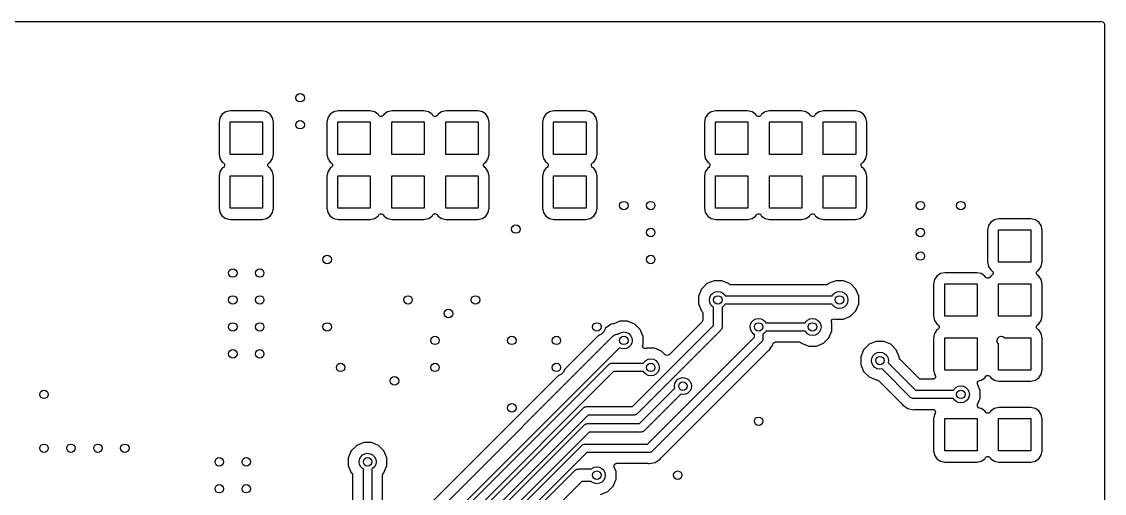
# Model space of a CAD drawing. Extents: x 0.03 to 3.17, y 0.03 to 3.97.
# Drawn here: x 1.159 to 3.166, y 3.091 to 3.966 of the extents above; entities that cross this region are included whole.
import ezdxf

# ---------------------------------------------------------------- set-up
doc = ezdxf.new("R2010")
doc.units = 0
doc.header["$MEASUREMENT"] = 0
doc.layers.add('BLACK', color=7, linetype='CONTINUOUS')

msp = doc.modelspace()

# ---------------------------------------------------------------- linework, layer by layer
at = {"layer": 'BLACK', "linetype": 'CONTINUOUS'}
for p, q in [((0.038937, 3.96606), (3.16106, 3.96606)), ((3.16106, 3.96606), (3.16298, 3.96568)), ((3.16298, 3.96568), (3.1646, 3.9646)), ((3.1646, 3.9646), (3.16568, 3.96298)), ((3.16568, 3.96298), (3.16606, 3.96106)), ((3.16606, 3.96106), (3.16606, 0.038937)), ((1.53058, 3.79442), (1.52616, 3.7878)), ((1.5372, 3.79884), (1.53058, 3.79442)), ((1.54549, 3.80049), (1.5372, 3.79884)), ((1.60451, 3.80049), (1.54549, 3.80049)), ((1.6128, 3.79884), (1.60451, 3.80049)), ((1.61942, 3.79442), (1.6128, 3.79884)), ((1.62384, 3.7878), (1.61942, 3.79442)), ((1.73058, 3.79442), (1.72616, 3.7878)), ((1.7372, 3.79884), (1.73058, 3.79442)), ((1.74549, 3.80049), (1.7372, 3.79884)), ((1.80451, 3.80049), (1.74549, 3.80049)), ((1.8128, 3.79884), (1.80451, 3.80049)), ((1.81942, 3.79442), (1.8128, 3.79884)), ((1.82084, 3.79229), (1.81942, 3.79442)), ((1.83058, 3.79442), (1.82916, 3.79229)), ((1.8372, 3.79884), (1.83058, 3.79442)), ((1.84549, 3.80049), (1.8372, 3.79884)), ((1.90451, 3.80049), (1.84549, 3.80049)), ((1.9128, 3.79884), (1.90451, 3.80049)), ((1.91942, 3.79442), (1.9128, 3.79884)), ((1.92084, 3.79229), (1.91942, 3.79442)), ((1.93058, 3.79442), (1.92916, 3.79229)), ((1.9372, 3.79884), (1.93058, 3.79442)), ((1.94549, 3.80049), (1.9372, 3.79884)), ((2.00451, 3.80049), (1.94549, 3.80049)), ((2.0128, 3.79884), (2.00451, 3.80049)), ((2.01942, 3.79442), (2.0128, 3.79884)), ((2.02384, 3.7878), (2.01942, 3.79442)), ((2.13058, 3.79442), (2.12616, 3.7878)), ((2.1372, 3.79884), (2.13058, 3.79442)), ((2.14549, 3.80049), (2.1372, 3.79884)), ((2.20451, 3.80049), (2.14549, 3.80049)), ((2.2128, 3.79884), (2.20451, 3.80049)), ((2.21942, 3.79442), (2.2128, 3.79884)), ((2.22384, 3.7878), (2.21942, 3.79442)), ((2.43058, 3.79442), (2.42616, 3.7878)), ((2.4372, 3.79884), (2.43058, 3.79442)), ((2.44549, 3.80049), (2.4372, 3.79884)), ((2.50451, 3.80049), (2.44549, 3.80049)), ((2.5128, 3.79884), (2.50451, 3.80049)), ((2.51942, 3.79442), (2.5128, 3.79884)), ((2.52084, 3.79229), (2.51942, 3.79442)), ((2.53058, 3.79442), (2.52916, 3.79229)), ((2.5372, 3.79884), (2.53058, 3.79442)), ((2.54549, 3.80049), (2.5372, 3.79884)), ((2.60451, 3.80049), (2.54549, 3.80049)), ((2.6128, 3.79884), (2.60451, 3.80049)), ((2.61942, 3.79442), (2.6128, 3.79884)), ((2.62084, 3.79229), (2.61942, 3.79442)), ((2.63058, 3.79442), (2.62916, 3.79229)), ((2.6372, 3.79884), (2.63058, 3.79442)), ((2.64549, 3.80049), (2.6372, 3.79884)), ((2.70451, 3.80049), (2.64549, 3.80049)), ((2.7128, 3.79884), (2.70451, 3.80049)), ((2.71942, 3.79442), (2.7128, 3.79884)), ((2.72384, 3.7878), (2.71942, 3.79442)), ((1.52616, 3.7878), (1.52451, 3.77951)), ((1.52451, 3.77951), (1.52451, 3.72049)), ((1.545, 3.72), (1.545, 3.78)), ((1.545, 3.78), (1.605, 3.78)), ((1.605, 3.78), (1.605, 3.72)), ((1.62549, 3.77951), (1.62384, 3.7878)), ((1.62549, 3.72049), (1.62549, 3.77951)), ((1.72616, 3.7878), (1.72451, 3.77951)), ((1.72451, 3.77951), (1.72451, 3.72049)), ((1.745, 3.72), (1.745, 3.78)), ((1.745, 3.78), (1.805, 3.78)), ((1.805, 3.78), (1.805, 3.72)), ((1.82222, 3.79091), (1.82084, 3.79229)), ((1.82402, 3.79016), (1.82222, 3.79091)), ((1.82598, 3.79016), (1.82402, 3.79016)), ((1.82778, 3.79091), (1.82598, 3.79016)), ((1.82916, 3.79229), (1.82778, 3.79091)), ((1.845, 3.72), (1.845, 3.78)), ((1.845, 3.78), (1.905, 3.78)), ((1.905, 3.78), (1.905, 3.72)), ((1.92222, 3.79091), (1.92084, 3.79229)), ((1.92402, 3.79016), (1.92222, 3.79091)), ((1.92598, 3.79016), (1.92402, 3.79016)), ((1.92778, 3.79091), (1.92598, 3.79016)), ((1.92916, 3.79229), (1.92778, 3.79091)), ((1.945, 3.72), (1.945, 3.78)), ((1.945, 3.78), (2.005, 3.78)), ((2.005, 3.78), (2.005, 3.72)), ((2.02549, 3.77951), (2.02384, 3.7878)), ((2.02549, 3.72049), (2.02549, 3.77951)), ((2.12616, 3.7878), (2.12451, 3.77951)), ((2.12451, 3.77951), (2.12451, 3.72049)), ((2.145, 3.72), (2.145, 3.78)), ((2.145, 3.78), (2.205, 3.78)), ((2.205, 3.78), (2.205, 3.72)), ((2.22549, 3.77951), (2.22384, 3.7878)), ((2.22549, 3.72049), (2.22549, 3.77951)), ((2.42616, 3.7878), (2.42451, 3.77951)), ((2.42451, 3.77951), (2.42451, 3.72049)), ((2.445, 3.72), (2.445, 3.78)), ((2.445, 3.78), (2.505, 3.78)), ((2.505, 3.78), (2.505, 3.72)), ((2.52222, 3.79091), (2.52084, 3.79229)), ((2.52402, 3.79016), (2.52222, 3.79091)), ((2.52598, 3.79016), (2.52402, 3.79016)), ((2.52778, 3.79091), (2.52598, 3.79016)), ((2.52916, 3.79229), (2.52778, 3.79091)), ((2.545, 3.72), (2.545, 3.78)), ((2.545, 3.78), (2.605, 3.78)), ((2.605, 3.78), (2.605, 3.72)), ((2.62222, 3.79091), (2.62084, 3.79229)), ((2.62402, 3.79016), (2.62222, 3.79091)), ((2.62598, 3.79016), (2.62402, 3.79016)), ((2.62778, 3.79091), (2.62598, 3.79016)), ((2.62916, 3.79229), (2.62778, 3.79091)), ((2.645, 3.72), (2.645, 3.78)), ((2.645, 3.78), (2.705, 3.78)), ((2.705, 3.78), (2.705, 3.72)), ((2.72549, 3.77951), (2.72384, 3.7878)), ((2.72549, 3.72049), (2.72549, 3.77951)), ((1.52451, 3.72049), (1.52616, 3.7122)), ((1.605, 3.72), (1.545, 3.72)), ((1.62384, 3.7122), (1.62549, 3.72049)), ((1.72451, 3.72049), (1.72616, 3.7122)), ((1.805, 3.72), (1.745, 3.72)), ((1.905, 3.72), (1.845, 3.72)), ((2.005, 3.72), (1.945, 3.72)), ((2.02384, 3.7122), (2.02549, 3.72049)), ((2.12451, 3.72049), (2.12616, 3.7122)), ((2.205, 3.72), (2.145, 3.72)), ((2.22384, 3.7122), (2.22549, 3.72049)), ((2.42451, 3.72049), (2.42616, 3.7122)), ((2.505, 3.72), (2.445, 3.72)), ((2.605, 3.72), (2.545, 3.72)), ((2.705, 3.72), (2.645, 3.72)), ((2.72384, 3.7122), (2.72549, 3.72049)), ((1.52616, 3.7122), (1.53058, 3.70558)), ((1.53058, 3.69442), (1.52616, 3.6878)), ((1.53058, 3.70558), (1.53271, 3.70416)), ((1.53271, 3.69584), (1.53058, 3.69442)), ((1.53271, 3.70416), (1.53409, 3.70278)), ((1.53409, 3.69722), (1.53271, 3.69584)), ((1.53409, 3.70278), (1.53484, 3.70098)), ((1.53484, 3.69902), (1.53409, 3.69722)), ((1.53484, 3.70098), (1.53484, 3.69902)), ((1.61516, 3.70098), (1.61591, 3.70278)), ((1.61516, 3.69902), (1.61516, 3.70098)), ((1.61591, 3.69722), (1.61516, 3.69902)), ((1.61591, 3.70278), (1.61729, 3.70416)), ((1.61729, 3.69584), (1.61591, 3.69722)), ((1.61729, 3.70416), (1.61942, 3.70558)), ((1.61942, 3.69442), (1.61729, 3.69584)), ((1.61942, 3.70558), (1.62384, 3.7122)), ((1.62384, 3.6878), (1.61942, 3.69442)), ((1.72616, 3.7122), (1.73058, 3.70558)), ((1.73058, 3.69442), (1.72616, 3.6878)), ((1.73058, 3.70558), (1.73271, 3.70416)), ((1.73271, 3.69584), (1.73058, 3.69442)), ((1.73271, 3.70416), (1.73409, 3.70278)), ((1.73409, 3.69722), (1.73271, 3.69584)), ((1.73409, 3.70278), (1.73484, 3.70098)), ((1.73484, 3.69902), (1.73409, 3.69722)), ((1.73484, 3.70098), (1.73484, 3.69902)), ((2.01516, 3.70098), (2.01591, 3.70278)), ((2.01516, 3.69902), (2.01516, 3.70098)), ((2.01591, 3.69722), (2.01516, 3.69902)), ((2.01591, 3.70278), (2.01729, 3.70416)), ((2.01729, 3.69584), (2.01591, 3.69722)), ((2.01729, 3.70416), (2.01942, 3.70558)), ((2.01942, 3.69442), (2.01729, 3.69584)), ((2.01942, 3.70558), (2.02384, 3.7122)), ((2.02384, 3.6878), (2.01942, 3.69442)), ((2.12616, 3.7122), (2.13058, 3.70558)), ((2.13058, 3.69442), (2.12616, 3.6878)), ((2.13058, 3.70558), (2.13271, 3.70416)), ((2.13271, 3.69584), (2.13058, 3.69442)), ((2.13271, 3.70416), (2.13409, 3.70278)), ((2.13409, 3.69722), (2.13271, 3.69584)), ((2.13409, 3.70278), (2.13484, 3.70098)), ((2.13484, 3.69902), (2.13409, 3.69722)), ((2.13484, 3.70098), (2.13484, 3.69902)), ((2.21516, 3.70098), (2.21591, 3.70278)), ((2.21516, 3.69902), (2.21516, 3.70098)), ((2.21591, 3.69722), (2.21516, 3.69902)), ((2.21591, 3.70278), (2.21729, 3.70416)), ((2.21729, 3.69584), (2.21591, 3.69722)), ((2.21729, 3.70416), (2.21942, 3.70558)), ((2.21942, 3.69442), (2.21729, 3.69584)), ((2.21942, 3.70558), (2.22384, 3.7122)), ((2.22384, 3.6878), (2.21942, 3.69442)), ((2.42616, 3.7122), (2.43058, 3.70558)), ((2.43058, 3.69442), (2.42616, 3.6878)), ((2.43058, 3.70558), (2.43271, 3.70416)), ((2.43271, 3.69584), (2.43058, 3.69442)), ((2.43271, 3.70416), (2.43409, 3.70278)), ((2.43409, 3.69722), (2.43271, 3.69584)), ((2.43409, 3.70278), (2.43484, 3.70098)), ((2.43484, 3.69902), (2.43409, 3.69722)), ((2.43484, 3.70098), (2.43484, 3.69902)), ((2.71516, 3.70098), (2.71591, 3.70278)), ((2.71516, 3.69902), (2.71516, 3.70098)), ((2.71591, 3.69722), (2.71516, 3.69902)), ((2.71591, 3.70278), (2.71729, 3.70416)), ((2.71729, 3.69584), (2.71591, 3.69722)), ((2.71729, 3.70416), (2.71942, 3.70558)), ((2.71942, 3.69442), (2.71729, 3.69584)), ((2.71942, 3.70558), (2.72384, 3.7122)), ((2.72384, 3.6878), (2.71942, 3.69442)), ((1.52616, 3.6878), (1.52451, 3.67951)), ((1.52451, 3.67951), (1.52451, 3.62049)), ((1.545, 3.62), (1.545, 3.68)), ((1.545, 3.68), (1.605, 3.68)), ((1.605, 3.68), (1.605, 3.62)), ((1.62549, 3.67951), (1.62384, 3.6878)), ((1.62549, 3.62049), (1.62549, 3.67951)), ((1.72616, 3.6878), (1.72451, 3.67951)), ((1.72451, 3.67951), (1.72451, 3.62049)), ((1.745, 3.62), (1.745, 3.68)), ((1.745, 3.68), (1.805, 3.68)), ((1.805, 3.68), (1.805, 3.62)), ((1.845, 3.62), (1.845, 3.68)), ((1.845, 3.68), (1.905, 3.68)), ((1.905, 3.68), (1.905, 3.62)), ((1.945, 3.62), (1.945, 3.68)), ((1.945, 3.68), (2.005, 3.68)), ((2.005, 3.68), (2.005, 3.62)), ((2.02549, 3.67951), (2.02384, 3.6878)), ((2.02549, 3.62049), (2.02549, 3.67951)), ((2.12616, 3.6878), (2.12451, 3.67951)), ((2.12451, 3.67951), (2.12451, 3.62049)), ((2.145, 3.62), (2.145, 3.68)), ((2.145, 3.68), (2.205, 3.68)), ((2.205, 3.68), (2.205, 3.62)), ((2.22549, 3.67951), (2.22384, 3.6878)), ((2.22549, 3.62049), (2.22549, 3.67951)), ((2.42616, 3.6878), (2.42451, 3.67951)), ((2.42451, 3.67951), (2.42451, 3.62049)), ((2.445, 3.62), (2.445, 3.68)), ((2.445, 3.68), (2.505, 3.68)), ((2.505, 3.68), (2.505, 3.62)), ((2.545, 3.62), (2.545, 3.68)), ((2.545, 3.68), (2.605, 3.68)), ((2.605, 3.68), (2.605, 3.62)), ((2.645, 3.62), (2.645, 3.68)), ((2.645, 3.68), (2.705, 3.68)), ((2.705, 3.68), (2.705, 3.62)), ((2.72549, 3.67951), (2.72384, 3.6878)), ((2.72549, 3.62049), (2.72549, 3.67951)), ((1.52451, 3.62049), (1.52616, 3.6122)), ((1.605, 3.62), (1.545, 3.62)), ((1.62384, 3.6122), (1.62549, 3.62049)), ((1.72451, 3.62049), (1.72616, 3.6122)), ((1.805, 3.62), (1.745, 3.62)), ((1.905, 3.62), (1.845, 3.62)), ((2.005, 3.62), (1.945, 3.62)), ((2.02384, 3.6122), (2.02549, 3.62049)), ((2.12451, 3.62049), (2.12616, 3.6122)), ((2.205, 3.62), (2.145, 3.62)), ((2.22384, 3.6122), (2.22549, 3.62049)), ((2.42451, 3.62049), (2.42616, 3.6122)), ((2.505, 3.62), (2.445, 3.62)), ((2.605, 3.62), (2.545, 3.62)), ((2.705, 3.62), (2.645, 3.62)), ((2.72384, 3.6122), (2.72549, 3.62049)), ((1.52616, 3.6122), (1.53058, 3.60558)), ((1.53058, 3.60558), (1.5372, 3.60116)), ((1.5372, 3.60116), (1.54549, 3.59951)), ((1.54549, 3.59951), (1.60451, 3.59951)), ((1.60451, 3.59951), (1.6128, 3.60116)), ((1.6128, 3.60116), (1.61942, 3.60558)), ((1.61942, 3.60558), (1.62384, 3.6122)), ((1.72616, 3.6122), (1.73058, 3.60558)), ((1.73058, 3.60558), (1.7372, 3.60116)), ((1.7372, 3.60116), (1.74549, 3.59951)), ((1.74549, 3.59951), (1.80451, 3.59951)), ((1.80451, 3.59951), (1.8128, 3.60116)), ((1.8128, 3.60116), (1.81942, 3.60558)), ((1.81942, 3.60558), (1.82084, 3.60771)), ((1.82084, 3.60771), (1.82222, 3.60909)), ((1.82222, 3.60909), (1.82402, 3.60984)), ((1.82402, 3.60984), (1.82598, 3.60984)), ((1.82598, 3.60984), (1.82778, 3.60909)), ((1.82778, 3.60909), (1.82916, 3.60771)), ((1.82916, 3.60771), (1.83058, 3.60558)), ((1.83058, 3.60558), (1.8372, 3.60116)), ((1.8372, 3.60116), (1.84549, 3.59951)), ((1.84549, 3.59951), (1.90451, 3.59951)), ((1.90451, 3.59951), (1.9128, 3.60116)), ((1.9128, 3.60116), (1.91942, 3.60558)), ((1.91942, 3.60558), (1.92084, 3.60771)), ((1.92084, 3.60771), (1.92222, 3.60909)), ((1.92222, 3.60909), (1.92402, 3.60984)), ((1.92402, 3.60984), (1.92598, 3.60984)), ((1.92598, 3.60984), (1.92778, 3.60909)), ((1.92778, 3.60909), (1.92916, 3.60771)), ((1.92916, 3.60771), (1.93058, 3.60558)), ((1.93058, 3.60558), (1.9372, 3.60116)), ((1.9372, 3.60116), (1.94549, 3.59951)), ((1.94549, 3.59951), (2.00451, 3.59951)), ((2.00451, 3.59951), (2.0128, 3.60116)), ((2.0128, 3.60116), (2.01942, 3.60558)), ((2.01942, 3.60558), (2.02384, 3.6122)), ((2.12616, 3.6122), (2.13058, 3.60558)), ((2.13058, 3.60558), (2.1372, 3.60116)), ((2.1372, 3.60116), (2.14549, 3.59951)), ((2.14549, 3.59951), (2.20451, 3.59951)), ((2.20451, 3.59951), (2.2128, 3.60116)), ((2.2128, 3.60116), (2.21942, 3.60558)), ((2.21942, 3.60558), (2.22384, 3.6122)), ((2.42616, 3.6122), (2.43058, 3.60558)), ((2.43058, 3.60558), (2.4372, 3.60116)), ((2.4372, 3.60116), (2.44549, 3.59951)), ((2.44549, 3.59951), (2.50451, 3.59951)), ((2.50451, 3.59951), (2.5128, 3.60116)), ((2.5128, 3.60116), (2.51942, 3.60558)), ((2.51942, 3.60558), (2.52084, 3.60771)), ((2.52084, 3.60771), (2.52222, 3.60909)), ((2.52222, 3.60909), (2.52402, 3.60984)), ((2.52402, 3.60984), (2.52598, 3.60984)), ((2.52598, 3.60984), (2.52778, 3.60909)), ((2.52778, 3.60909), (2.52916, 3.60771)), ((2.52916, 3.60771), (2.53058, 3.60558)), ((2.53058, 3.60558), (2.5372, 3.60116)), ((2.5372, 3.60116), (2.54549, 3.59951)), ((2.54549, 3.59951), (2.60451, 3.59951)), ((2.60451, 3.59951), (2.6128, 3.60116)), ((2.6128, 3.60116), (2.61942, 3.60558)), ((2.61942, 3.60558), (2.62084, 3.60771)), ((2.62084, 3.60771), (2.62222, 3.60909)), ((2.62222, 3.60909), (2.62402, 3.60984)), ((2.62402, 3.60984), (2.62598, 3.60984)), ((2.62598, 3.60984), (2.62778, 3.60909)), ((2.62778, 3.60909), (2.62916, 3.60771)), ((2.62916, 3.60771), (2.63058, 3.60558)), ((2.63058, 3.60558), (2.6372, 3.60116)), ((2.6372, 3.60116), (2.64549, 3.59951)), ((2.64549, 3.59951), (2.70451, 3.59951)), ((2.70451, 3.59951), (2.7128, 3.60116)), ((2.7128, 3.60116), (2.71942, 3.60558)), ((2.71942, 3.60558), (2.72384, 3.6122)), ((2.95558, 3.59442), (2.95116, 3.5878)), ((2.9622, 3.59884), (2.95558, 3.59442)), ((2.97049, 3.60049), (2.9622, 3.59884)), ((3.02951, 3.60049), (2.97049, 3.60049)), ((3.0378, 3.59884), (3.02951, 3.60049)), ((3.04442, 3.59442), (3.0378, 3.59884)), ((3.04884, 3.5878), (3.04442, 3.59442)), ((2.95116, 3.5878), (2.94951, 3.57951)), ((2.94951, 3.57951), (2.94951, 3.52049)), ((2.97, 3.52), (2.97, 3.58)), ((2.97, 3.58), (3.03, 3.58)), ((3.03, 3.58), (3.03, 3.52)), ((3.05049, 3.57951), (3.04884, 3.5878)), ((3.05049, 3.52049), (3.05049, 3.57951)), ((2.94951, 3.52049), (2.95116, 3.5122)), ((3.03, 3.52), (2.97, 3.52)), ((3.04884, 3.5122), (3.05049, 3.52049)), ((2.85558, 3.49442), (2.85116, 3.4878)), ((2.8622, 3.49884), (2.85558, 3.49442)), ((2.87049, 3.50049), (2.8622, 3.49884)), ((2.92951, 3.50049), (2.87049, 3.50049)), ((2.9378, 3.49884), (2.92951, 3.50049)), ((2.94442, 3.49442), (2.9378, 3.49884)), ((2.94584, 3.49229), (2.94442, 3.49442)), ((2.95116, 3.5122), (2.95558, 3.50558)), ((2.95558, 3.49442), (2.95416, 3.49229)), ((2.95558, 3.50558), (2.95771, 3.50416)), ((2.95771, 3.49584), (2.95558, 3.49442)), ((2.95771, 3.50416), (2.95909, 3.50278)), ((2.95909, 3.49722), (2.95771, 3.49584)), ((2.95909, 3.50278), (2.95984, 3.50098)), ((2.95984, 3.49902), (2.95909, 3.49722)), ((2.95984, 3.50098), (2.95984, 3.49902)), ((3.04016, 3.50098), (3.04091, 3.50278)), ((3.04016, 3.49902), (3.04016, 3.50098)), ((3.04091, 3.49722), (3.04016, 3.49902)), ((3.04091, 3.50278), (3.04229, 3.50416)), ((3.04229, 3.49584), (3.04091, 3.49722)), ((3.04229, 3.50416), (3.04442, 3.50558)), ((3.04442, 3.49442), (3.04229, 3.49584)), ((3.04442, 3.50558), (3.04884, 3.5122)), ((3.04884, 3.4878), (3.04442, 3.49442)), ((2.42916, 3.48031), (2.4191, 3.47025)), ((2.4423, 3.48575), (2.42916, 3.48031)), ((2.45652, 3.48575), (2.4423, 3.48575)), ((2.46966, 3.48031), (2.45652, 3.48575)), ((2.47063, 3.47934), (2.46966, 3.48031)), ((2.47225, 3.47825), (2.47063, 3.47934)), ((2.47416, 3.47787), (2.47225, 3.47825)), ((2.65025, 3.47787), (2.47416, 3.47787)), ((2.65216, 3.47825), (2.65025, 3.47787)), ((2.65378, 3.47934), (2.65216, 3.47825)), ((2.65475, 3.48031), (2.65378, 3.47934)), ((2.66789, 3.48575), (2.65475, 3.48031)), ((2.68211, 3.48575), (2.66789, 3.48575)), ((2.69525, 3.48031), (2.68211, 3.48575)), ((2.70531, 3.47025), (2.69525, 3.48031)), ((2.85116, 3.4878), (2.84951, 3.47951)), ((2.84951, 3.47951), (2.84951, 3.42049)), ((2.87, 3.42), (2.87, 3.48)), ((2.87, 3.48), (2.93, 3.48)), ((2.93, 3.48), (2.93, 3.42)), ((2.94722, 3.49091), (2.94584, 3.49229)), ((2.94902, 3.49016), (2.94722, 3.49091)), ((2.95098, 3.49016), (2.94902, 3.49016)), ((2.95278, 3.49091), (2.95098, 3.49016)), ((2.95416, 3.49229), (2.95278, 3.49091)), ((2.97, 3.42), (2.97, 3.48)), ((2.97, 3.48), (3.03, 3.48)), ((3.03, 3.48), (3.03, 3.42)), ((3.05049, 3.47951), (3.04884, 3.4878)), ((3.05049, 3.42049), (3.05049, 3.47951)), ((2.4191, 3.47025), (2.41366, 3.45711)), ((2.41366, 3.45711), (2.41366, 3.44289)), ((2.43366, 3.45), (2.43443, 3.45487)), ((2.43443, 3.45487), (2.43667, 3.45926)), ((2.43667, 3.45926), (2.44015, 3.46274)), ((2.44015, 3.46274), (2.44454, 3.46498)), ((2.44454, 3.46498), (2.44941, 3.46575)), ((2.44941, 3.46575), (2.45428, 3.46498)), ((2.45428, 3.46498), (2.45867, 3.46274)), ((2.45867, 3.46274), (2.46215, 3.45926)), ((2.46215, 3.45926), (2.46285, 3.45787)), ((2.46285, 3.45787), (2.66156, 3.45787)), ((2.66156, 3.45787), (2.66226, 3.45926)), ((2.66226, 3.45926), (2.66574, 3.46274)), ((2.66574, 3.46274), (2.67013, 3.46498)), ((2.67013, 3.46498), (2.675, 3.46575)), ((2.675, 3.46575), (2.67987, 3.46498)), ((2.67987, 3.46498), (2.68426, 3.46274)), ((2.68426, 3.46274), (2.68774, 3.45926)), ((2.68774, 3.45926), (2.68998, 3.45487)), ((2.68998, 3.45487), (2.69075, 3.45)), ((2.71075, 3.45711), (2.70531, 3.47025)), ((2.71075, 3.44289), (2.71075, 3.45711)), ((2.41366, 3.44289), (2.4191, 3.42975)), ((2.43443, 3.44513), (2.43366, 3.45)), ((2.43667, 3.44074), (2.43443, 3.44513)), ((2.44015, 3.43726), (2.43667, 3.44074)), ((2.44154, 3.43656), (2.44015, 3.43726)), ((2.44154, 3.40267), (2.44154, 3.43656)), ((2.45867, 3.43726), (2.45728, 3.43656)), ((2.45728, 3.43656), (2.45728, 3.3994)), ((2.46215, 3.44074), (2.45867, 3.43726)), ((2.46285, 3.44213), (2.46215, 3.44074)), ((2.66156, 3.44213), (2.46285, 3.44213)), ((2.66226, 3.44074), (2.66156, 3.44213)), ((2.66574, 3.43726), (2.66226, 3.44074)), ((2.67013, 3.43502), (2.66574, 3.43726)), ((2.675, 3.43425), (2.67013, 3.43502)), ((2.67987, 3.43502), (2.675, 3.43425)), ((2.68426, 3.43726), (2.67987, 3.43502)), ((2.68774, 3.44074), (2.68426, 3.43726)), ((2.68998, 3.44513), (2.68774, 3.44074)), ((2.69075, 3.45), (2.68998, 3.44513)), ((2.70531, 3.42975), (2.71075, 3.44289)), ((2.4191, 3.42975), (2.42007, 3.42878)), ((2.42007, 3.42878), (2.42115, 3.42716)), ((2.42115, 3.42716), (2.42154, 3.42525)), ((2.42154, 3.41303), (2.42115, 3.41111)), ((2.42154, 3.42525), (2.42154, 3.41303)), ((2.51574, 3.41274), (2.52013, 3.41498)), ((2.52013, 3.41498), (2.525, 3.41575)), ((2.525, 3.41575), (2.52987, 3.41498)), ((2.52987, 3.41498), (2.53426, 3.41274)), ((2.61574, 3.41274), (2.62013, 3.41498)), ((2.62013, 3.41498), (2.625, 3.41575)), ((2.625, 3.41575), (2.62987, 3.41498)), ((2.62987, 3.41498), (2.63426, 3.41274)), ((2.66032, 3.41198), (2.6614, 3.4136)), ((2.6614, 3.4136), (2.66302, 3.41468)), ((2.66302, 3.41468), (2.66494, 3.41506)), ((2.66494, 3.41506), (2.66685, 3.41468)), ((2.66685, 3.41468), (2.66789, 3.41425)), ((2.66789, 3.41425), (2.68211, 3.41425)), ((2.68211, 3.41425), (2.69525, 3.41969)), ((2.69525, 3.41969), (2.70531, 3.42975)), ((2.84951, 3.42049), (2.85116, 3.4122)), ((2.93, 3.42), (2.87, 3.42)), ((3.03, 3.42), (2.97, 3.42)), ((3.04884, 3.4122), (3.05049, 3.42049)), ((2.23998, 3.39513), (2.23774, 3.39074)), ((2.24023, 3.39672), (2.23998, 3.39513)), ((2.24104, 3.39793), (2.24023, 3.39672)), ((2.25156, 3.40497), (2.24104, 3.39793)), ((2.25563, 3.40577), (2.25156, 3.40497)), ((2.25657, 3.40606), (2.25563, 3.40577)), ((2.26789, 3.41075), (2.25657, 3.40606)), ((2.28211, 3.41075), (2.26789, 3.41075)), ((2.29525, 3.40531), (2.28211, 3.41075)), ((2.29106, 3.2522), (2.44154, 3.40267)), ((2.30531, 3.39525), (2.29525, 3.40531)), ((2.45498, 3.39384), (2.29988, 3.23874)), ((2.31075, 3.38211), (2.30531, 3.39525)), ((2.42007, 3.40949), (2.3591, 3.34852)), ((2.42115, 3.41111), (2.42007, 3.40949)), ((2.45568, 3.39496), (2.45498, 3.39384)), ((2.4565, 3.39598), (2.45568, 3.39496)), ((2.4566, 3.39642), (2.4565, 3.39598)), ((2.45684, 3.39681), (2.4566, 3.39642)), ((2.45699, 3.39811), (2.45684, 3.39681)), ((2.45728, 3.3994), (2.45699, 3.39811)), ((2.50925, 3.4), (2.51002, 3.40487)), ((2.51002, 3.39513), (2.50925, 3.4)), ((2.51002, 3.40487), (2.51226, 3.40926)), ((2.51226, 3.39074), (2.51002, 3.39513)), ((2.51226, 3.40926), (2.51574, 3.41274)), ((2.53426, 3.41274), (2.53774, 3.40926)), ((2.53774, 3.40926), (2.53844, 3.40787)), ((2.53844, 3.40787), (2.61156, 3.40787)), ((2.61156, 3.40787), (2.61226, 3.40926)), ((2.61226, 3.40926), (2.61574, 3.41274)), ((2.63426, 3.41274), (2.63774, 3.40926)), ((2.63774, 3.40926), (2.63998, 3.40487)), ((2.63998, 3.39513), (2.63774, 3.39074)), ((2.63998, 3.40487), (2.64075, 3.4)), ((2.64075, 3.4), (2.63998, 3.39513)), ((2.65531, 3.37975), (2.66075, 3.39289)), ((2.65994, 3.41006), (2.66032, 3.41198)), ((2.66032, 3.40815), (2.65994, 3.41006)), ((2.66075, 3.40711), (2.66032, 3.40815)), ((2.66075, 3.39289), (2.66075, 3.40711)), ((2.85116, 3.4122), (2.85558, 3.40558)), ((2.85558, 3.39442), (2.85116, 3.3878)), ((2.85558, 3.40558), (2.85771, 3.40416)), ((2.85771, 3.39584), (2.85558, 3.39442)), ((2.85771, 3.40416), (2.85909, 3.40278)), ((2.85909, 3.39722), (2.85771, 3.39584)), ((2.85909, 3.40278), (2.85984, 3.40098)), ((2.85984, 3.39902), (2.85909, 3.39722)), ((2.85984, 3.40098), (2.85984, 3.39902)), ((3.04016, 3.40098), (3.04091, 3.40278)), ((3.04016, 3.39902), (3.04016, 3.40098)), ((3.04091, 3.39722), (3.04016, 3.39902)), ((3.04091, 3.40278), (3.04229, 3.40416)), ((3.04229, 3.39584), (3.04091, 3.39722)), ((3.04229, 3.40416), (3.04442, 3.40558)), ((3.04442, 3.39442), (3.04229, 3.39584)), ((3.04442, 3.40558), (3.04884, 3.4122)), ((3.04884, 3.3878), (3.04442, 3.39442)), ((0.891648, 2.01938), (2.25562, 3.38335)), ((2.22885, 3.38486), (2.16514, 3.32115)), ((2.22987, 3.38502), (2.22885, 3.38486)), ((2.23426, 3.38726), (2.22987, 3.38502)), ((2.23774, 3.39074), (2.23426, 3.38726)), ((2.25562, 3.38335), (2.25593, 3.3836)), ((2.25593, 3.3836), (2.25604, 3.38375)), ((2.25604, 3.38375), (2.25631, 3.38391)), ((2.25631, 3.38391), (2.2574, 3.38481)), ((2.2574, 3.38481), (2.25861, 3.38533)), ((2.25861, 3.38533), (2.25972, 3.38602)), ((2.25972, 3.38602), (2.26058, 3.38618)), ((2.26058, 3.38618), (2.26138, 3.38652)), ((2.26138, 3.38652), (2.26269, 3.38657)), ((2.26269, 3.38657), (2.26397, 3.38681)), ((2.26397, 3.38681), (2.26481, 3.38681)), ((2.26481, 3.38681), (2.26574, 3.38774)), ((2.26574, 3.38774), (2.27013, 3.38998)), ((2.27013, 3.38998), (2.275, 3.39075)), ((2.275, 3.39075), (2.27987, 3.38998)), ((2.27987, 3.38998), (2.28426, 3.38774)), ((2.28426, 3.38774), (2.28774, 3.38426)), ((2.28774, 3.38426), (2.28998, 3.37987)), ((2.28998, 3.37987), (2.29075, 3.375)), ((2.29075, 3.375), (2.28998, 3.37013)), ((2.31075, 3.36789), (2.31075, 3.38211)), ((2.31901, 3.18287), (2.51713, 3.38099)), ((2.51574, 3.38726), (2.51226, 3.39074)), ((2.51713, 3.38656), (2.51574, 3.38726)), ((2.51713, 3.38099), (2.51713, 3.38656)), ((2.53127, 3.37327), (2.53057, 3.37216)), ((2.53209, 3.3743), (2.53127, 3.37327)), ((2.53219, 3.37474), (2.53209, 3.3743)), ((2.53243, 3.37513), (2.53219, 3.37474)), ((2.53258, 3.37643), (2.53243, 3.37513)), ((2.53287, 3.37772), (2.53258, 3.37643)), ((2.53426, 3.38726), (2.53287, 3.38656)), ((2.53287, 3.38656), (2.53287, 3.37772)), ((2.53774, 3.39074), (2.53426, 3.38726)), ((2.53844, 3.39213), (2.53774, 3.39074)), ((2.61156, 3.39213), (2.53844, 3.39213)), ((2.61226, 3.39074), (2.61156, 3.39213)), ((2.61574, 3.38726), (2.61226, 3.39074)), ((2.62013, 3.38502), (2.61574, 3.38726)), ((2.625, 3.38425), (2.62013, 3.38502)), ((2.62987, 3.38502), (2.625, 3.38425)), ((2.63426, 3.38726), (2.62987, 3.38502)), ((2.63774, 3.39074), (2.63426, 3.38726)), ((2.64525, 3.36969), (2.65531, 3.37975)), ((2.74289, 3.37325), (2.72975, 3.36781)), ((2.75711, 3.37325), (2.74289, 3.37325)), ((2.77025, 3.36781), (2.75711, 3.37325)), ((2.85116, 3.3878), (2.84951, 3.37951)), ((2.84951, 3.37951), (2.84951, 3.32049)), ((2.87, 3.32), (2.87, 3.38)), ((2.87, 3.38), (2.93, 3.38)), ((2.93, 3.38), (2.93, 3.32)), ((2.96718, 3.37589), (2.96834, 3.3792)), ((2.96756, 3.37241), (2.96718, 3.37589)), ((2.96834, 3.3792), (2.97082, 3.38167)), ((2.97082, 3.38167), (2.97412, 3.38282)), ((2.97412, 3.38282), (2.9776, 3.38243)), ((2.9776, 3.38243), (2.98057, 3.38057)), ((2.98057, 3.38057), (2.98114, 3.38)), ((2.98114, 3.38), (3.03, 3.38)), ((3.03, 3.38), (3.03, 3.32)), ((3.05049, 3.37951), (3.04884, 3.3878)), ((3.05049, 3.32049), (3.05049, 3.37951)), ((2.2672, 3.36152), (0.911811, 2.00613)), ((2.27013, 3.36002), (2.2672, 3.36152)), ((2.275, 3.35925), (2.27013, 3.36002)), ((2.27987, 3.36002), (2.275, 3.35925)), ((2.28426, 3.36226), (2.27987, 3.36002)), ((2.28774, 3.36574), (2.28426, 3.36226)), ((2.28998, 3.37013), (2.28774, 3.36574)), ((2.30994, 3.36494), (2.31032, 3.36685)), ((2.31032, 3.36302), (2.30994, 3.36494)), ((2.31032, 3.36685), (2.31075, 3.36789)), ((2.3114, 3.3614), (2.31032, 3.36302)), ((2.31302, 3.36032), (2.3114, 3.3614)), ((2.31494, 3.35994), (2.31302, 3.36032)), ((2.31685, 3.36032), (2.31494, 3.35994)), ((2.31789, 3.36075), (2.31685, 3.36032)), ((2.33211, 3.36075), (2.31789, 3.36075)), ((2.53057, 3.37216), (2.32783, 3.16942)), ((2.34525, 3.35531), (2.33211, 3.36075)), ((2.35203, 3.34852), (2.34525, 3.35531)), ((2.53583, 3.34914), (2.54242, 3.35573)), ((2.54242, 3.35573), (2.54318, 3.35635)), ((2.54318, 3.35635), (2.5451, 3.35763)), ((2.5451, 3.35763), (2.55126, 3.36685)), ((2.55126, 3.36685), (2.55151, 3.3681)), ((2.55151, 3.3681), (2.55225, 3.3699)), ((2.55225, 3.3699), (2.55363, 3.37128)), ((2.55363, 3.37128), (2.55543, 3.37203)), ((2.55543, 3.37203), (2.55641, 3.37213)), ((2.55641, 3.37213), (2.60025, 3.37213)), ((2.60025, 3.37213), (2.60216, 3.37175)), ((2.60216, 3.37175), (2.60378, 3.37066)), ((2.60378, 3.37066), (2.60475, 3.36969)), ((2.60475, 3.36969), (2.61789, 3.36425)), ((2.61789, 3.36425), (2.63211, 3.36425)), ((2.63211, 3.36425), (2.64525, 3.36969)), ((2.71969, 3.35775), (2.71425, 3.34461)), ((2.72975, 3.36781), (2.71969, 3.35775)), ((2.74513, 3.35248), (2.75, 3.35325)), ((2.75, 3.35325), (2.75487, 3.35248)), ((2.78031, 3.35775), (2.77025, 3.36781)), ((2.78575, 3.34461), (2.78031, 3.35775)), ((2.96942, 3.36944), (2.96756, 3.37241)), ((2.97, 3.36886), (2.96942, 3.36944)), ((2.97, 3.32), (2.97, 3.36886)), ((2.25036, 3.33244), (2.25167, 3.33258)), ((2.25167, 3.33258), (2.25295, 3.33287)), ((2.25295, 3.33287), (2.31156, 3.33287)), ((2.31156, 3.33287), (2.31226, 3.33426)), ((2.31226, 3.33426), (2.31574, 3.33774)), ((2.31574, 3.33774), (2.32013, 3.33998)), ((2.32013, 3.33998), (2.325, 3.34075)), ((2.325, 3.34075), (2.32987, 3.33998)), ((2.32987, 3.33998), (2.33426, 3.33774)), ((2.33426, 3.33774), (2.33774, 3.33426)), ((2.33774, 3.33426), (2.33998, 3.32987)), ((2.34427, 3.15758), (2.53583, 3.34914)), ((2.35365, 3.34744), (2.35203, 3.34852)), ((2.35557, 3.34706), (2.35365, 3.34744)), ((2.35748, 3.34744), (2.35557, 3.34706)), ((2.3591, 3.34852), (2.35748, 3.34744)), ((2.71425, 3.34461), (2.71425, 3.33039)), ((2.73425, 3.3375), (2.73502, 3.34237)), ((2.73502, 3.33263), (2.73425, 3.3375)), ((2.73502, 3.34237), (2.73726, 3.34676)), ((2.73726, 3.32824), (2.73502, 3.33263)), ((2.73726, 3.34676), (2.74074, 3.35024)), ((2.74074, 3.35024), (2.74513, 3.35248)), ((2.75487, 3.35248), (2.75926, 3.35024)), ((2.75926, 3.35024), (2.76274, 3.34676)), ((2.76274, 3.34676), (2.76498, 3.34237)), ((2.76498, 3.34237), (2.76575, 3.3375)), ((2.76575, 3.3375), (2.76512, 3.33352)), ((2.76512, 3.33352), (2.81576, 3.28287)), ((2.78575, 3.34324), (2.78575, 3.34461)), ((2.78613, 3.34133), (2.78575, 3.34324)), ((2.78721, 3.33971), (2.78613, 3.34133)), ((2.82258, 3.30434), (2.78721, 3.33971)), ((1.16943, 2.25262), (2.24739, 3.33058)), ((2.25621, 3.31713), (1.18287, 2.24379)), ((2.16274, 3.31574), (2.15926, 3.31226)), ((2.16498, 3.32013), (2.16274, 3.31574)), ((2.16514, 3.32115), (2.16498, 3.32013)), ((2.24739, 3.33058), (2.24851, 3.33128)), ((2.24851, 3.33128), (2.24954, 3.3321)), ((2.24954, 3.3321), (2.24998, 3.3322)), ((2.24998, 3.3322), (2.25036, 3.33244)), ((2.31156, 3.31713), (2.25621, 3.31713)), ((2.31226, 3.31574), (2.31156, 3.31713)), ((2.31574, 3.31226), (2.31226, 3.31574)), ((2.33774, 3.31574), (2.33426, 3.31226)), ((2.33998, 3.32013), (2.33774, 3.31574)), ((2.33998, 3.32987), (2.34075, 3.325)), ((2.34075, 3.325), (2.33998, 3.32013)), ((2.71425, 3.33039), (2.71969, 3.31725)), ((2.71969, 3.31725), (2.72975, 3.30719)), ((2.74074, 3.32476), (2.73726, 3.32824)), ((2.74513, 3.32252), (2.74074, 3.32476)), ((2.75, 3.32175), (2.74513, 3.32252)), ((2.75398, 3.32238), (2.75, 3.32175)), ((2.80693, 3.26943), (2.75398, 3.32238)), ((2.84951, 3.32049), (2.85116, 3.3122)), ((2.93, 3.32), (2.87, 3.32)), ((3.03, 3.32), (2.97, 3.32)), ((3.04884, 3.3122), (3.05049, 3.32049)), ((2.15385, 3.30986), (1.83641, 2.99242)), ((2.15487, 3.31002), (2.15385, 3.30986)), ((2.15926, 3.31226), (2.15487, 3.31002)), ((2.32013, 3.31002), (2.31574, 3.31226)), ((2.325, 3.30925), (2.32013, 3.31002)), ((2.32987, 3.31002), (2.325, 3.30925)), ((2.33426, 3.31226), (2.32987, 3.31002)), ((2.36902, 3.29023), (2.36979, 3.2951)), ((2.36979, 3.2951), (2.37203, 3.29949)), ((2.37203, 3.29949), (2.37551, 3.30297)), ((2.37551, 3.30297), (2.3799, 3.30521)), ((2.3799, 3.30521), (2.38477, 3.30598)), ((2.38477, 3.30598), (2.38964, 3.30521)), ((2.38964, 3.30521), (2.39403, 3.30297)), ((2.39403, 3.30297), (2.39751, 3.29949)), ((2.39751, 3.29949), (2.39975, 3.2951)), ((2.39975, 3.2951), (2.40052, 3.29023)), ((2.72975, 3.30719), (2.74289, 3.30175)), ((2.74289, 3.30175), (2.74426, 3.30175)), ((2.74426, 3.30175), (2.74617, 3.30137)), ((2.74617, 3.30137), (2.74779, 3.30029)), ((2.74779, 3.30029), (2.7905, 3.25758)), ((2.8242, 3.30325), (2.82258, 3.30434)), ((2.82612, 3.30287), (2.8242, 3.30325)), ((2.84804, 3.30287), (2.82612, 3.30287)), ((2.84901, 3.30297), (2.84804, 3.30287)), ((2.85081, 3.30372), (2.84901, 3.30297)), ((2.85219, 3.3051), (2.85081, 3.30372)), ((2.85116, 3.3122), (2.85219, 3.31065)), ((2.85219, 3.31065), (2.85294, 3.30885)), ((2.85294, 3.3069), (2.85219, 3.3051)), ((2.85294, 3.30885), (2.85294, 3.3069)), ((2.93057, 3.29562), (2.93095, 3.29753)), ((2.93095, 3.2937), (2.93057, 3.29562)), ((2.93095, 3.29753), (2.93203, 3.29915)), ((2.93575, 3.28211), (2.93095, 3.2937)), ((2.93203, 3.29915), (2.93365, 3.30024)), ((2.93365, 3.30024), (2.93459, 3.30052)), ((2.93459, 3.30052), (2.9378, 3.30116)), ((2.9378, 3.30116), (2.94442, 3.30558)), ((2.94442, 3.30558), (2.94584, 3.30771)), ((2.94584, 3.30771), (2.94722, 3.30909)), ((2.94722, 3.30909), (2.94902, 3.30984)), ((2.94902, 3.30984), (2.95098, 3.30984)), ((2.95098, 3.30984), (2.95278, 3.30909)), ((2.95278, 3.30909), (2.95416, 3.30771)), ((2.95416, 3.30771), (2.95558, 3.30558)), ((2.95558, 3.30558), (2.9622, 3.30116)), ((2.9622, 3.30116), (2.97049, 3.29951)), ((2.97049, 3.29951), (3.02951, 3.29951)), ((3.02951, 3.29951), (3.0378, 3.30116)), ((3.0378, 3.30116), (3.04442, 3.30558)), ((3.04442, 3.30558), (3.04884, 3.3122)), ((2.30425, 3.22084), (2.36965, 3.28625)), ((2.38079, 3.27511), (2.31307, 3.20739)), ((2.36965, 3.28625), (2.36902, 3.29023)), ((2.38477, 3.27448), (2.38079, 3.27511)), ((2.38964, 3.27525), (2.38477, 3.27448)), ((2.39403, 3.27749), (2.38964, 3.27525)), ((2.39751, 3.28097), (2.39403, 3.27749)), ((2.39975, 3.28536), (2.39751, 3.28097)), ((2.40052, 3.29023), (2.39975, 3.28536)), ((2.81576, 3.28287), (2.88656, 3.28287)), ((2.88656, 3.28287), (2.88726, 3.28426)), ((2.88726, 3.28426), (2.89074, 3.28774)), ((2.89074, 3.28774), (2.89513, 3.28998)), ((2.89513, 3.28998), (2.9, 3.29075)), ((2.9, 3.29075), (2.90487, 3.28998)), ((2.90487, 3.28998), (2.90926, 3.28774)), ((2.90926, 3.28774), (2.91274, 3.28426)), ((2.91274, 3.28426), (2.91498, 3.27987)), ((2.91498, 3.27987), (2.91575, 3.275)), ((2.91575, 3.275), (2.91498, 3.27013)), ((2.93575, 3.26789), (2.93575, 3.28211)), ((2.2044, 3.2519), (2.20568, 3.2522)), ((2.20568, 3.2522), (2.29106, 3.2522)), ((2.7905, 3.25758), (2.79112, 3.25682)), ((2.79112, 3.25682), (2.7924, 3.2549)), ((2.7924, 3.2549), (2.80162, 3.24874)), ((2.80805, 3.26873), (2.80693, 3.26943)), ((2.80907, 3.26791), (2.80805, 3.26873)), ((2.80951, 3.26781), (2.80907, 3.26791)), ((2.8099, 3.26757), (2.80951, 3.26781)), ((2.8112, 3.26742), (2.8099, 3.26757)), ((2.81249, 3.26713), (2.8112, 3.26742)), ((2.88656, 3.26713), (2.81249, 3.26713)), ((2.88726, 3.26574), (2.88656, 3.26713)), ((2.89074, 3.26226), (2.88726, 3.26574)), ((2.89513, 3.26002), (2.89074, 3.26226)), ((2.9, 3.25925), (2.89513, 3.26002)), ((2.90487, 3.26002), (2.9, 3.25925)), ((2.90926, 3.26226), (2.90487, 3.26002)), ((2.91274, 3.26574), (2.90926, 3.26226)), ((2.91498, 3.27013), (2.91274, 3.26574)), ((2.93066, 3.25536), (2.93095, 3.2563)), ((2.93066, 3.25341), (2.93066, 3.25536)), ((2.93141, 3.2516), (2.93066, 3.25341)), ((2.93095, 3.2563), (2.93575, 3.26789)), ((1.26943, 2.31921), (2.20012, 3.2499)), ((2.20894, 3.23645), (1.28287, 2.31038)), ((2.20012, 3.2499), (2.20124, 3.2506)), ((2.20124, 3.2506), (2.20226, 3.25142)), ((2.20226, 3.25142), (2.20271, 3.25152)), ((2.20271, 3.25152), (2.20309, 3.25176)), ((2.20309, 3.25176), (2.2044, 3.2519)), ((2.29432, 3.23645), (2.20894, 3.23645)), ((2.2956, 3.23674), (2.29432, 3.23645)), ((2.29691, 3.23689), (2.2956, 3.23674)), ((2.29729, 3.23713), (2.29691, 3.23689)), ((2.29774, 3.23723), (2.29729, 3.23713)), ((2.29876, 3.23805), (2.29774, 3.23723)), ((2.29988, 3.23874), (2.29876, 3.23805)), ((2.80162, 3.24874), (2.8125, 3.24658)), ((2.8125, 3.24658), (2.81476, 3.24703)), ((2.81476, 3.24703), (2.81574, 3.24713)), ((2.81574, 3.24713), (2.84804, 3.24713)), ((2.84804, 3.24713), (2.84995, 3.24675)), ((2.85116, 3.2378), (2.84951, 3.22951)), ((2.84995, 3.24675), (2.85157, 3.24566)), ((2.85219, 3.23935), (2.85116, 3.2378)), ((2.85157, 3.24566), (2.85265, 3.24404)), ((2.85265, 3.24021), (2.85219, 3.23935)), ((2.85265, 3.24404), (2.85304, 3.24213)), ((2.85304, 3.24213), (2.85265, 3.24021)), ((2.93279, 3.25023), (2.93141, 3.2516)), ((2.93459, 3.24948), (2.93279, 3.25023)), ((2.9378, 3.24884), (2.93459, 3.24948)), ((2.94442, 3.24442), (2.9378, 3.24884)), ((2.94584, 3.24229), (2.94442, 3.24442)), ((2.94722, 3.24091), (2.94584, 3.24229)), ((2.94902, 3.24016), (2.94722, 3.24091)), ((2.95098, 3.24016), (2.94902, 3.24016)), ((2.95278, 3.24091), (2.95098, 3.24016)), ((2.95416, 3.24229), (2.95278, 3.24091)), ((2.95558, 3.24442), (2.95416, 3.24229)), ((2.9622, 3.24884), (2.95558, 3.24442)), ((2.97049, 3.25049), (2.9622, 3.24884)), ((3.02951, 3.25049), (2.97049, 3.25049)), ((3.0378, 3.24884), (3.02951, 3.25049)), ((3.04442, 3.24442), (3.0378, 3.24884)), ((3.04884, 3.2378), (3.04442, 3.24442)), ((3.05049, 3.22951), (3.04884, 3.2378)), ((1.56943, 2.5858), (2.20217, 3.21854)), ((2.20217, 3.21854), (2.20329, 3.21924)), ((2.20329, 3.21924), (2.20432, 3.22006)), ((2.20432, 3.22006), (2.20476, 3.22016)), ((2.20476, 3.22016), (2.20514, 3.2204)), ((2.20514, 3.2204), (2.20645, 3.22055)), ((2.20645, 3.22055), (2.20773, 3.22084)), ((2.20773, 3.22084), (2.30425, 3.22084)), ((2.84951, 3.22951), (2.84951, 3.17049)), ((2.87, 3.17), (2.87, 3.23)), ((2.87, 3.23), (2.93, 3.23)), ((2.93, 3.23), (2.93, 3.17)), ((2.97, 3.17), (2.97, 3.23)), ((2.97, 3.23), (3.03, 3.23)), ((3.03, 3.23), (3.03, 3.17)), ((3.05049, 3.17049), (3.05049, 3.22951)), ((2.21099, 3.20509), (1.58287, 2.57697)), ((2.30751, 3.20509), (2.21099, 3.20509)), ((2.30879, 3.20539), (2.30751, 3.20509)), ((2.3101, 3.20553), (2.30879, 3.20539)), ((2.31048, 3.20577), (2.3101, 3.20553)), ((2.31092, 3.20587), (2.31048, 3.20577)), ((2.31195, 3.20669), (2.31092, 3.20587)), ((2.31307, 3.20739), (2.31195, 3.20669)), ((1.76943, 2.7524), (2.19761, 3.18058)), ((1.77975, 3.18031), (1.76969, 3.17025)), ((1.79289, 3.18575), (1.77975, 3.18031)), ((1.80711, 3.18575), (1.79289, 3.18575)), ((1.82025, 3.18031), (1.80711, 3.18575)), ((1.83031, 3.17025), (1.82025, 3.18031)), ((2.19761, 3.18058), (2.19873, 3.18128)), ((2.19873, 3.18128), (2.19976, 3.1821)), ((2.19976, 3.1821), (2.2002, 3.1822)), ((2.2002, 3.1822), (2.20058, 3.18244)), ((2.20058, 3.18244), (2.20189, 3.18258)), ((2.20189, 3.18258), (2.20317, 3.18287)), ((2.20317, 3.18287), (2.31901, 3.18287)), ((1.76969, 3.17025), (1.76425, 3.15711)), ((1.76425, 3.15711), (1.76425, 3.14289)), ((2.20643, 3.16713), (1.78287, 2.74357)), ((1.78425, 3.15), (1.78502, 3.15487)), ((1.78502, 3.15487), (1.78726, 3.15926)), ((1.78726, 3.15926), (1.79074, 3.16274)), ((1.79074, 3.16274), (1.79513, 3.16498)), ((1.79513, 3.16498), (1.8, 3.16575)), ((1.8, 3.16575), (1.80487, 3.16498)), ((1.80487, 3.16498), (1.80926, 3.16274)), ((1.80926, 3.16274), (1.81274, 3.15926)), ((1.81274, 3.15926), (1.81498, 3.15487)), ((1.81498, 3.15487), (1.81575, 3.15)), ((1.83575, 3.15711), (1.83031, 3.17025)), ((1.83575, 3.14289), (1.83575, 3.15711)), ((2.32227, 3.16713), (2.20643, 3.16713)), ((2.32355, 3.16742), (2.32227, 3.16713)), ((2.32486, 3.16756), (2.32355, 3.16742)), ((2.32524, 3.1678), (2.32486, 3.16756)), ((2.32569, 3.1679), (2.32524, 3.1678)), ((2.32671, 3.16872), (2.32569, 3.1679)), ((2.32783, 3.16942), (2.32671, 3.16872)), ((2.33315, 3.14874), (2.34237, 3.1549)), ((2.34237, 3.1549), (2.34365, 3.15682)), ((2.34365, 3.15682), (2.34427, 3.15758)), ((2.84951, 3.17049), (2.85116, 3.1622)), ((2.85116, 3.1622), (2.85558, 3.15558)), ((2.85558, 3.15558), (2.8622, 3.15116)), ((2.93, 3.17), (2.87, 3.17)), ((2.9378, 3.15116), (2.94442, 3.15558)), ((2.94442, 3.15558), (2.94584, 3.15771)), ((2.94584, 3.15771), (2.94722, 3.15909)), ((2.94722, 3.15909), (2.94902, 3.15984)), ((2.94902, 3.15984), (2.95098, 3.15984)), ((2.95098, 3.15984), (2.95278, 3.15909)), ((2.95278, 3.15909), (2.95416, 3.15771)), ((2.95416, 3.15771), (2.95558, 3.15558)), ((2.95558, 3.15558), (2.9622, 3.15116)), ((3.03, 3.17), (2.97, 3.17)), ((3.0378, 3.15116), (3.04442, 3.15558)), ((3.04442, 3.15558), (3.04884, 3.1622)), ((3.04884, 3.1622), (3.05049, 3.17049)), ((1.76425, 3.14289), (1.76969, 3.12975)), ((1.78502, 3.14513), (1.78425, 3.15)), ((1.78726, 3.14074), (1.78502, 3.14513)), ((1.79074, 3.13726), (1.78726, 3.14074)), ((1.79213, 3.13656), (1.79074, 3.13726)), ((1.79213, 2.95326), (1.79213, 3.13656)), ((1.80926, 3.13726), (1.80787, 3.13656)), ((1.80787, 3.13656), (1.80787, 2.94999)), ((1.81274, 3.14074), (1.80926, 3.13726)), ((1.81498, 3.14513), (1.81274, 3.14074)), ((1.81575, 3.15), (1.81498, 3.14513)), ((1.83031, 3.12975), (1.83575, 3.14289)), ((2.00879, 2.95835), (2.18379, 3.13335)), ((2.18379, 3.13335), (2.1841, 3.1336)), ((2.1841, 3.1336), (2.18421, 3.13375)), ((2.18421, 3.13375), (2.18448, 3.13391)), ((2.18448, 3.13391), (2.18558, 3.13481)), ((2.18558, 3.13481), (2.18678, 3.13533)), ((2.18678, 3.13533), (2.18789, 3.13602)), ((2.18789, 3.13602), (2.18875, 3.13618)), ((2.18875, 3.13618), (2.18955, 3.13652)), ((2.18955, 3.13652), (2.19086, 3.13657)), ((2.19086, 3.13657), (2.19215, 3.13681)), ((2.19215, 3.13681), (2.21481, 3.13681)), ((2.21481, 3.13681), (2.21574, 3.13774)), ((2.21574, 3.13774), (2.22013, 3.13998)), ((2.22013, 3.13998), (2.225, 3.14075)), ((2.225, 3.14075), (2.22987, 3.13998)), ((2.22987, 3.13998), (2.23426, 3.13774)), ((2.23426, 3.13774), (2.23774, 3.13426)), ((2.23774, 3.13426), (2.23998, 3.12987)), ((2.25701, 3.14213), (2.25739, 3.14404)), ((2.25739, 3.14021), (2.25701, 3.14213)), ((2.25739, 3.14404), (2.25848, 3.14566)), ((2.26075, 3.13211), (2.25739, 3.14021)), ((2.25848, 3.14566), (2.2601, 3.14675)), ((2.2601, 3.14675), (2.26201, 3.14713)), ((2.26075, 3.11789), (2.26075, 3.13211)), ((2.26201, 3.14713), (2.31903, 3.14713)), ((2.31903, 3.14713), (2.32001, 3.14703)), ((2.32001, 3.14703), (2.32227, 3.14658)), ((2.32227, 3.14658), (2.33315, 3.14874)), ((2.8622, 3.15116), (2.87049, 3.14951)), ((2.87049, 3.14951), (2.92951, 3.14951)), ((2.92951, 3.14951), (2.9378, 3.15116)), ((2.9622, 3.15116), (2.97049, 3.14951)), ((2.97049, 3.14951), (3.02951, 3.14951)), ((3.02951, 3.14951), (3.0378, 3.15116)), ((1.76969, 3.12975), (1.77066, 3.12878)), ((1.77066, 3.12878), (1.77175, 3.12716)), ((1.77175, 3.12716), (1.77213, 3.12525)), ((1.77213, 3.12525), (1.77213, 2.96362)), ((1.82787, 3.12525), (1.82825, 3.12716)), ((1.82787, 2.99596), (1.82787, 3.12525)), ((1.82825, 3.12716), (1.82934, 3.12878)), ((1.82934, 3.12878), (1.83031, 3.12975)), ((2.19704, 3.11319), (2.02896, 2.94511)), ((2.21481, 3.11319), (2.19704, 3.11319)), ((2.21574, 3.11226), (2.21481, 3.11319)), ((2.22013, 3.11002), (2.21574, 3.11226)), ((2.23426, 3.11226), (2.22987, 3.11002)), ((2.23774, 3.11574), (2.23426, 3.11226)), ((2.23998, 3.12013), (2.23774, 3.11574)), ((2.23998, 3.12987), (2.24075, 3.125)), ((2.24075, 3.125), (2.23998, 3.12013)), ((2.25531, 3.10475), (2.26075, 3.11789)), ((2.225, 3.10925), (2.22013, 3.11002)), ((2.22987, 3.11002), (2.225, 3.10925)), ((2.23177, 3.08911), (2.24525, 3.09469)), ((2.24525, 3.09469), (2.25531, 3.10475))]:
    msp.add_line(p, q, dxfattribs=at)
at = {"layer": 'BLACK'}
for centre in [(1.675, 3.825), (1.675, 3.775), (2.275, 3.625), (2.325, 3.625), (2.825, 3.625), (2.9, 3.625), (2.075, 3.5815), (2.325, 3.575), (2.825, 3.575), (2.825, 3.5315), (1.725, 3.525), (2.325, 3.525), (1.55, 3.5), (1.6, 3.5), (1.55, 3.45), (1.6, 3.45), (1.875, 3.45), (2, 3.45), (2.44941, 3.45), (2.675, 3.45), (1.95, 3.425), (1.55, 3.4), (1.6, 3.4), (1.725, 3.4), (2.225, 3.4), (2.525, 3.4), (2.625, 3.4), (1.925, 3.375), (2.06752, 3.375), (2.15, 3.375), (2.275, 3.375), (1.55, 3.35), (1.6, 3.35), (1.75, 3.325), (1.925, 3.325), (2.15, 3.325), (2.325, 3.325), (2.75, 3.3375), (1.85, 3.3), (2.38477, 3.29023), (1.2, 3.275), (2.9, 3.275), (2.06752, 3.25), (2.525, 3.225), (1.2, 3.175), (1.25, 3.175), (1.3, 3.175), (1.35, 3.175), (1.525, 3.15), (1.575, 3.15), (1.8, 3.15), (2.225, 3.125), (2.375, 3.125), (1.525, 3.1), (1.575, 3.1)]:
    msp.add_circle(centre, 0.007874, dxfattribs=at)

doc.saveas('drawing.dxf')
